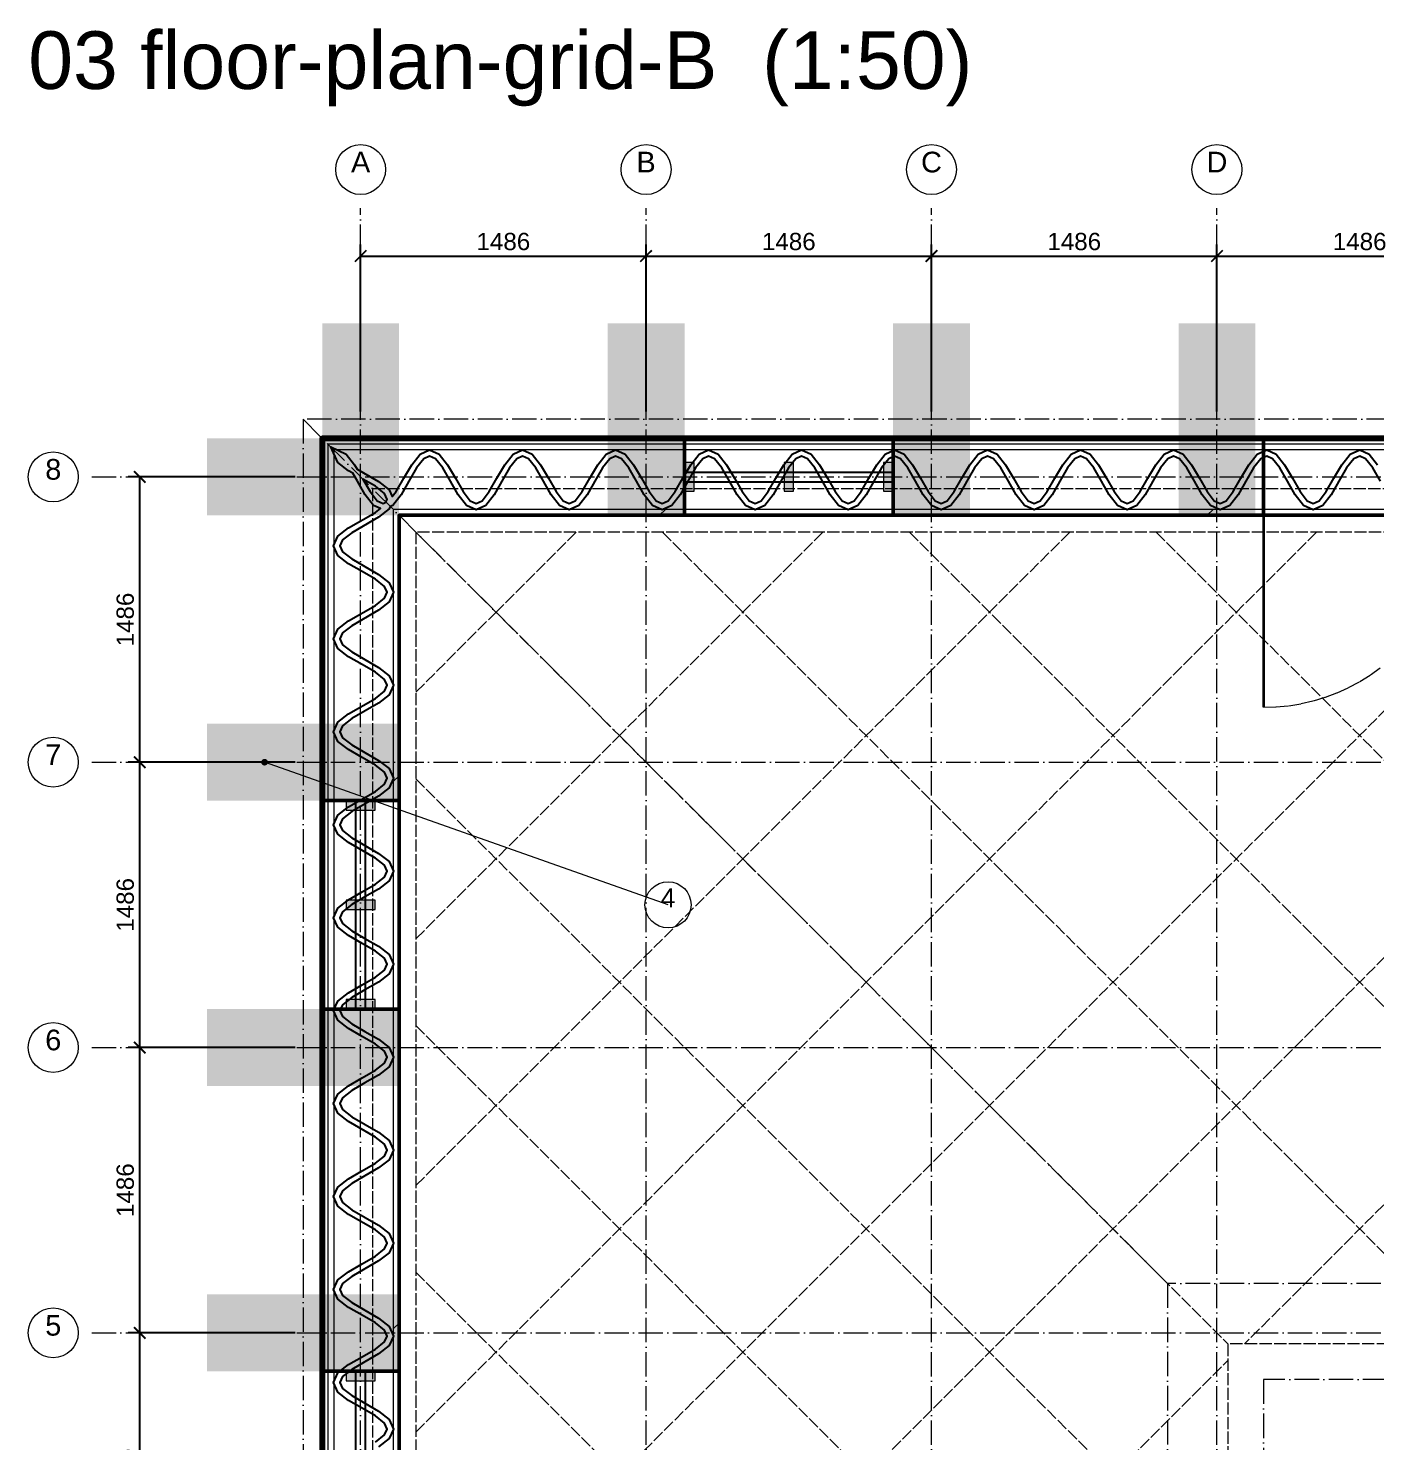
# Model space of a CAD drawing. Header units: millimetres. Extents: x 0 to 157872, y -2 to 14466.
# Drawn here: x 34300 to 41314, y 7106 to 14466 of the extents above; entities that cross this region are included whole.
import ezdxf
from ezdxf.enums import TextEntityAlignment as Align

# ---------------------------------------------------------------- set-up
doc = ezdxf.new("R2010")
doc.units = ezdxf.units.MM
doc.linetypes.add('DASHDOT', pattern=[3.556, 2.54, -0.508, 0, -0.508])
doc.linetypes.add('DASHED', pattern=[1.524, 1.27, -0.254])
for name, color, linetype, lineweight in [('ANNOTATION', 4, 'CONTINUOUS', 18), ('BUTTRESS-SOLID', 7, 'CONTINUOUS', 25), ('DIMS', 3, 'CONTINUOUS', 18), ('HATCH-INSULATION', 7, 'Continuous', 9), ('HATCH-PRINTED', 7, 'CONTINUOUS', 9), ('HIDDEN-AXIS', 8, 'DASHED', 18), ('LINES', 7, 'CONTINUOUS', 25), ('OUTLINE-CUT', 7, 'CONTINUOUS', 50), ('OUTLINE-FINE', 7, 'CONTINUOUS', 25), ('PRINTED-BEAD', 7, 'CONTINUOUS', 25), ('SHEET-LABELS', 2, 'Continuous', 25)]:
    doc.layers.add(name, color=color, linetype=linetype, lineweight=lineweight)
doc.styles.get("Standard").update_dxf_attribs({"font": 'arial.ttf'})
doc.dimstyles.new('PYR-1-50', dxfattribs={"dimscale": 50, "dimtxt": 1.8, "dimasz": 1.2, "dimexe": 1.2, "dimexo": 0.8, "dimgap": 0.6, "dimtad": 1, "dimdec": 0, "dimtxsty": 'Standard', "dimblk": 'ARCHTICK', "dimcen": 2.5, "dimclrd": 3, "dimclre": 3, "dimclrt": 7, "dimazin": 3, "dimtfac": 1, "dimtmove": 0, "dimatfit": 3})
pattern_1 = [(45, (0, 0), (-1425.35, 1425.35), [])]
pattern_2 = [(0, (0, 0), (442.913, 885.827), [0, -885.827])]

# ---------------------------------------------------------------- blocks, each defined once
blk = doc.blocks.new('_ARCHTICK')
at = {"color": 0, "linetype": 'BYBLOCK', "const_width": 0.15}
blk.add_lwpolyline([(-0.5, -0.5), (0.5, 0.5)], dxfattribs=at)

msp = doc.modelspace()

# ---------------------------------------------------------------- hatches: boundary and pattern name
at = {"layer": 'ANNOTATION', "ltscale": 50}
h = msp.add_hatch(color=7, dxfattribs=at)
h.dxf.hatch_style = 1
edge = h.paths.add_edge_path()
edge.add_arc((35530, 10644.3), 17.5, 0, 360)
at = {"layer": 'BUTTRESS-SOLID', "ltscale": 50}
h = msp.add_hatch(color=7, dxfattribs=at)
h.dxf.hatch_style = 1
h.paths.add_polyline_path([(35830, 11930), (35830, 12930), (36230, 12930), (36230, 11930)])
h = msp.add_hatch(color=7, dxfattribs=at)
h.dxf.hatch_style = 1
h.paths.add_polyline_path([(37715.7, 12930), (37715.7, 12335), (37715.7, 12335), (37715.7, 11930), (37315.7, 11930), (37315.7, 12930)])
h = msp.add_hatch(color=7, dxfattribs=at)
h.dxf.hatch_style = 1
h.paths.add_polyline_path([(39201.4, 12930), (39201.4, 11930), (38801.4, 11930), (38801.4, 12335), (38801.4, 12930)])
h = msp.add_hatch(color=7, dxfattribs=at)
h.dxf.hatch_style = 1
h.paths.add_polyline_path([(40287.1, 11930), (40287.1, 12930), (40687.1, 12930), (40687.1, 11930)])
h = msp.add_hatch(color=7, dxfattribs=at)
h.dxf.hatch_style = 1
h.paths.add_polyline_path([(35230, 11930), (35230, 12330), (36230, 12330), (36230, 11930)])
h = msp.add_hatch(color=7, dxfattribs=at)
h.dxf.hatch_style = 1
h.paths.add_polyline_path([(37715.7, 12055), (37715.7, 12205), (37765.7, 12205), (37765.7, 12055)])
h = msp.add_hatch(color=7, dxfattribs=at)
h.dxf.hatch_style = 1
h.paths.add_polyline_path([(38233.6, 12055), (38233.6, 12205), (38283.6, 12205), (38283.6, 12055)])
h = msp.add_hatch(color=7, dxfattribs=at)
h.dxf.hatch_style = 1
h.paths.add_polyline_path([(38751.4, 12055), (38751.4, 12205), (38801.4, 12205), (38801.4, 12055)])
h = msp.add_hatch(color=7, dxfattribs=at)
h.dxf.hatch_style = 1
h.paths.add_polyline_path([(35825, 10444.3), (35230, 10444.3), (35230, 10844.3), (36230, 10844.3), (36230, 10444.3)])
h = msp.add_hatch(color=7, dxfattribs=at)
h.dxf.hatch_style = 1
h.paths.add_polyline_path([(36105, 10394.3), (36105, 10444.3), (35955, 10444.3), (35955, 10394.3)])
h = msp.add_hatch(color=7, dxfattribs=at)
h.dxf.hatch_style = 1
h.paths.add_polyline_path([(36105, 9876.4), (36105, 9926.4), (35955, 9926.4), (35955, 9876.4)])
h = msp.add_hatch(color=7, dxfattribs=at)
h.dxf.hatch_style = 1
h.paths.add_polyline_path([(35230, 8958.6), (35230, 9358.6), (35825, 9358.6), (36230, 9358.6), (36230, 8958.6)])
h = msp.add_hatch(color=7, dxfattribs=at)
h.dxf.hatch_style = 1
h.paths.add_polyline_path([(36105, 9358.6), (36105, 9408.6), (35955, 9408.6), (35955, 9358.6)])
h = msp.add_hatch(color=7, dxfattribs=at)
h.dxf.hatch_style = 1
h.paths.add_polyline_path([(35825, 7472.9), (35230, 7472.9), (35230, 7872.9), (36230, 7872.9), (36230, 7472.9)])
h = msp.add_hatch(color=7, dxfattribs=at)
h.dxf.hatch_style = 1
h.paths.add_polyline_path([(35955, 7422.9), (35955, 7472.9), (36105, 7472.9), (36105, 7422.9)])
at = {"layer": 'HATCH-INSULATION', "ltscale": 50}
h = msp.add_hatch(dxfattribs=at)
h.set_pattern_fill('DOTS', scale=23.622047)
h.set_pattern_definition(pattern_2)
h.paths.add_polyline_path([(35890, 12251.7), (35911.7, 12205.1), (35966.6, 12161.9), (35989.2, 12148.8), (36013, 12107.5), (36053.9, 12036.6), (36097.1, 11981.7), (36132.6, 11965.2), (36106.6, 11944.7), (35966.6, 11864), (35911.7, 11820.8), (35890, 11774.2)])
h = msp.add_hatch(dxfattribs=at)
h.set_pattern_fill('DOTS', scale=23.622047)
h.set_pattern_definition(pattern_2)
h.paths.add_polyline_path([(36385.8, 12270), (36339.2, 12248.3), (36296, 12193.4), (36255.1, 12122.5), (36215.3, 12053.4), (36194.8, 12027.4), (36178.3, 12062.9), (36123.4, 12106.1), (36011.2, 12170.8), (35998.1, 12193.4), (35954.9, 12248.3), (35908.3, 12270)])
h = msp.add_hatch(dxfattribs=at)
h.set_pattern_fill('DOTS', scale=23.622047)
h.set_pattern_definition(pattern_2)
h.paths.add_polyline_path([(36184.2, 11975.8), (36197, 11981.7), (36240.2, 12036.6), (36281.1, 12107.5), (36320.9, 12176.6), (36358.3, 12224.2), (36389.1, 12238.5), (36419.9, 12224.2), (36457.3, 12176.6), (36497.1, 12107.5), (36538, 12036.6), (36581.2, 11981.7), (36627.8, 11960), (36200, 11960), (36200, 11532.2), (36178.3, 11578.8), (36123.4, 11622), (36052.5, 11662.9), (35983.4, 11702.7), (35935.8, 11740.1), (35921.5, 11770.9), (35935.8, 11801.7), (35983.4, 11839.1), (36123.4, 11919.8), (36178.3, 11963)])
h = msp.add_hatch(dxfattribs=at)
h.set_pattern_fill('DOTS', scale=23.622047)
h.set_pattern_definition(pattern_2)
h.paths.add_polyline_path([(36392.4, 12270), (36869.9, 12270), (36823.3, 12248.3), (36780, 12193.4), (36739.2, 12122.5), (36699.4, 12053.4), (36661.9, 12005.8), (36631.1, 11991.5), (36600.4, 12005.8), (36562.9, 12053.4), (36523.1, 12122.5), (36482.2, 12193.4), (36439, 12248.3)])
h = msp.add_hatch(dxfattribs=at)
h.set_pattern_fill('DOTS', scale=23.622047)
h.set_pattern_definition(pattern_2)
h.paths.add_polyline_path([(37111.9, 11960), (36634.5, 11960), (36681, 11981.7), (36724.3, 12036.6), (36765.2, 12107.5), (36805, 12176.6), (36842.4, 12224.2), (36873.2, 12238.5), (36904, 12224.2), (36941.4, 12176.6), (36981.2, 12107.5), (37022.1, 12036.6), (37065.3, 11981.7)])
h = msp.add_hatch(dxfattribs=at)
h.set_pattern_fill('DOTS', scale=23.622047)
h.set_pattern_definition(pattern_2)
h.paths.add_polyline_path([(36876.5, 12270), (37354, 12270), (37307.4, 12248.3), (37264.1, 12193.4), (37223.3, 12122.5), (37183.5, 12053.4), (37146, 12005.8), (37115.2, 11991.5), (37084.5, 12005.8), (37047, 12053.4), (37007.2, 12122.5), (36966.3, 12193.4), (36923.1, 12248.3)])
h = msp.add_hatch(dxfattribs=at)
h.set_pattern_fill('DOTS', scale=23.622047)
h.set_pattern_definition(pattern_2)
h.paths.add_polyline_path([(37596, 11960), (37118.5, 11960), (37165.1, 11981.7), (37208.4, 12036.6), (37249.2, 12107.5), (37289, 12176.6), (37326.5, 12224.2), (37357.3, 12238.5), (37388, 12224.2), (37425.5, 12176.6), (37465.3, 12107.5), (37506.2, 12036.6), (37549.4, 11981.7)])
h = msp.add_hatch(dxfattribs=at)
h.set_pattern_fill('DOTS', scale=23.622047)
h.set_pattern_definition(pattern_2)
h.paths.add_polyline_path([(37360.6, 12270), (37715.7, 12270), (37715.7, 12137), (37707.3, 12122.5), (37667.5, 12053.4), (37630.1, 12005.8), (37599.3, 11991.5), (37568.5, 12005.8), (37531.1, 12053.4), (37491.3, 12122.5), (37450.4, 12193.4), (37407.2, 12248.3)])
h = msp.add_hatch(dxfattribs=at)
h.set_pattern_fill('DOTS', scale=23.622047)
h.set_pattern_definition(pattern_2)
h.paths.add_polyline_path([(38801.4, 12270), (38806.2, 12270), (38801.4, 12267.8)])
h = msp.add_hatch(dxfattribs=at)
h.set_pattern_fill('DOTS', scale=23.622047)
h.set_pattern_definition(pattern_2)
h.paths.add_polyline_path([(38801.4, 12234.7), (38809.5, 12238.5), (38840.3, 12224.2), (38877.8, 12176.6), (38917.6, 12107.5), (38958.5, 12036.6), (39001.7, 11981.7), (39048.3, 11960), (38801.4, 11960)])
h = msp.add_hatch(dxfattribs=at)
h.set_pattern_fill('DOTS', scale=23.622047)
h.set_pattern_definition(pattern_2)
h.paths.add_polyline_path([(38812.9, 12270), (39290.3, 12270), (39243.7, 12248.3), (39200.5, 12193.4), (39159.6, 12122.5), (39119.8, 12053.4), (39082.4, 12005.8), (39051.6, 11991.5), (39020.8, 12005.8), (38983.4, 12053.4), (38943.6, 12122.5), (38902.7, 12193.4), (38859.5, 12248.3)])
h = msp.add_hatch(dxfattribs=at)
h.set_pattern_fill('DOTS', scale=23.622047)
h.set_pattern_definition(pattern_2)
h.paths.add_polyline_path([(39532.4, 11960), (39054.9, 11960), (39101.5, 11981.7), (39144.7, 12036.6), (39185.6, 12107.5), (39225.4, 12176.6), (39262.9, 12224.2), (39293.6, 12238.5), (39324.4, 12224.2), (39361.9, 12176.6), (39401.7, 12107.5), (39442.5, 12036.6), (39485.8, 11981.7)])
h = msp.add_hatch(dxfattribs=at)
h.set_pattern_fill('DOTS', scale=23.622047)
h.set_pattern_definition(pattern_2)
h.paths.add_polyline_path([(39297, 12270), (39774.4, 12270), (39727.8, 12248.3), (39684.6, 12193.4), (39643.7, 12122.5), (39603.9, 12053.4), (39566.5, 12005.8), (39535.7, 11991.5), (39504.9, 12005.8), (39467.5, 12053.4), (39427.7, 12122.5), (39386.8, 12193.4), (39343.5, 12248.3)])
h = msp.add_hatch(dxfattribs=at)
h.set_pattern_fill('DOTS', scale=23.622047)
h.set_pattern_definition(pattern_2)
h.paths.add_polyline_path([(40016.5, 11960), (39539, 11960), (39585.6, 11981.7), (39628.8, 12036.6), (39669.7, 12107.5), (39709.5, 12176.6), (39747, 12224.2), (39777.7, 12238.5), (39808.5, 12224.2), (39846, 12176.6), (39885.8, 12107.5), (39926.6, 12036.6), (39969.9, 11981.7)])
h = msp.add_hatch(dxfattribs=at)
h.set_pattern_fill('DOTS', scale=23.622047)
h.set_pattern_definition(pattern_2)
h.paths.add_polyline_path([(39781, 12270), (40258.5, 12270), (40211.9, 12248.3), (40168.7, 12193.4), (40127.8, 12122.5), (40088, 12053.4), (40050.5, 12005.8), (40019.8, 11991.5), (39989, 12005.8), (39951.5, 12053.4), (39911.7, 12122.5), (39870.9, 12193.4), (39827.6, 12248.3)])
h = msp.add_hatch(dxfattribs=at)
h.set_pattern_fill('DOTS', scale=23.622047)
h.set_pattern_definition(pattern_2)
h.paths.add_polyline_path([(40500.5, 11960), (40023.1, 11960), (40069.7, 11981.7), (40112.9, 12036.6), (40153.8, 12107.5), (40193.6, 12176.6), (40231, 12224.2), (40261.8, 12238.5), (40292.6, 12224.2), (40330, 12176.6), (40369.8, 12107.5), (40410.7, 12036.6), (40454, 11981.7)])
h = msp.add_hatch(dxfattribs=at)
h.set_pattern_fill('DOTS', scale=23.622047)
h.set_pattern_definition(pattern_2)
h.paths.add_polyline_path([(40265.1, 12270), (40730, 12270), (40730, 12264.1), (40696, 12248.3), (40652.8, 12193.4), (40611.9, 12122.5), (40572.1, 12053.4), (40534.6, 12005.8), (40503.9, 11991.5), (40473.1, 12005.8), (40435.6, 12053.4), (40395.8, 12122.5), (40355, 12193.4), (40311.7, 12248.3)])
h = msp.add_hatch(dxfattribs=at)
h.set_pattern_fill('DOTS', scale=23.622047)
h.set_pattern_definition(pattern_2)
h.paths.add_polyline_path([(40677.7, 12176.6), (40715.1, 12224.2), (40730, 12231.1), (40730, 11960), (40507.2, 11960), (40553.8, 11981.7), (40597, 12036.6), (40637.9, 12107.5)])
h = msp.add_hatch(dxfattribs=at)
h.set_pattern_fill('DOTS', scale=23.622047)
h.set_pattern_definition(pattern_2)
h.paths.add_polyline_path([(36106.6, 12081.2), (36154.2, 12043.7), (36168.5, 12013), (36161.7, 11998.3), (36147, 11991.5), (36116.3, 12005.8), (36078.8, 12053.4), (36041.1, 12118.9)])
h = msp.add_hatch(dxfattribs=at)
h.set_pattern_fill('DOTS', scale=23.622047)
h.set_pattern_definition(pattern_2)
h.paths.add_polyline_path([(37715.7, 12076.9), (37715.7, 11960), (37602.6, 11960), (37649.2, 11981.7), (37692.5, 12036.6)])
h = msp.add_hatch(dxfattribs=at)
h.set_pattern_fill('DOTS', scale=23.622047)
h.set_pattern_definition(pattern_2)
h.paths.add_polyline_path([(35890, 11767.6), (35911.7, 11721), (35966.6, 11677.8), (36037.5, 11636.9), (36106.6, 11597.1), (36154.2, 11559.6), (36168.5, 11528.9), (36154.2, 11498.1), (36106.6, 11460.6), (35966.6, 11380), (35911.7, 11336.7), (35890, 11290.1)])
h = msp.add_hatch(dxfattribs=at)
h.set_pattern_fill('DOTS', scale=23.622047)
h.set_pattern_definition(pattern_2)
h.paths.add_polyline_path([(36200, 11048.1), (36178.3, 11094.7), (36123.4, 11137.9), (36052.5, 11178.8), (35983.4, 11218.6), (35935.8, 11256), (35921.5, 11286.8), (35935.8, 11317.6), (35983.4, 11355), (36123.4, 11435.7), (36178.3, 11479), (36200, 11525.5)])
h = msp.add_hatch(dxfattribs=at)
h.set_pattern_fill('DOTS', scale=23.622047)
h.set_pattern_definition(pattern_2)
h.paths.add_polyline_path([(35890, 11283.5), (35911.7, 11236.9), (35966.6, 11193.7), (36037.5, 11152.8), (36106.6, 11113), (36154.2, 11075.5), (36168.5, 11044.8), (36154.2, 11014), (36106.6, 10976.5), (35966.6, 10895.9), (35911.7, 10852.6), (35890, 10806)])
h = msp.add_hatch(dxfattribs=at)
h.set_pattern_fill('DOTS', scale=23.622047)
h.set_pattern_definition(pattern_2)
h.paths.add_polyline_path([(36200, 10564), (36178.3, 10610.6), (36123.4, 10653.8), (36052.5, 10694.7), (35983.4, 10734.5), (35935.8, 10772), (35921.5, 10802.7), (35935.8, 10833.5), (35983.4, 10871), (36123.4, 10951.6), (36178.3, 10994.9), (36200, 11041.5)])
h = msp.add_hatch(dxfattribs=at)
h.set_pattern_fill('DOTS', scale=23.622047)
h.set_pattern_definition(pattern_2)
h.paths.add_polyline_path([(35890, 10799.4), (35911.7, 10752.8), (35966.6, 10709.6), (36037.5, 10668.7), (36106.6, 10628.9), (36154.2, 10591.5), (36168.5, 10560.7), (36154.2, 10529.9), (36106.6, 10492.5), (36023, 10444.3), (35890, 10444.3)])
h = msp.add_hatch(dxfattribs=at)
h.set_pattern_fill('DOTS', scale=23.622047)
h.set_pattern_definition(pattern_2)
h.paths.add_polyline_path([(36123.4, 10467.5), (36178.3, 10510.8), (36200, 10557.4), (36200, 10444.3), (36083.1, 10444.3)])
h = msp.add_hatch(dxfattribs=at)
h.set_pattern_fill('DOTS', scale=23.622047)
h.set_pattern_definition(pattern_2)
h.paths.add_polyline_path([(35890, 9353.8), (35890, 9358.6), (35892.2, 9358.6)])
h = msp.add_hatch(dxfattribs=at)
h.set_pattern_fill('DOTS', scale=23.622047)
h.set_pattern_definition(pattern_2)
h.paths.add_polyline_path([(36200, 9111.7), (36178.3, 9158.3), (36123.4, 9201.5), (36052.5, 9242.4), (35983.4, 9282.2), (35935.8, 9319.7), (35921.5, 9350.5), (35925.3, 9358.6), (36200, 9358.6)])
h = msp.add_hatch(dxfattribs=at)
h.set_pattern_fill('DOTS', scale=23.622047)
h.set_pattern_definition(pattern_2)
h.paths.add_polyline_path([(35890, 8869.7), (35890, 9347.1), (35911.7, 9300.5), (35966.6, 9257.3), (36037.5, 9216.4), (36106.6, 9176.6), (36154.2, 9139.2), (36168.5, 9108.4), (36154.2, 9077.6), (36106.6, 9040.2), (36037.5, 9000.4), (35966.6, 8959.5), (35911.7, 8916.3)])
h = msp.add_hatch(dxfattribs=at)
h.set_pattern_fill('DOTS', scale=23.622047)
h.set_pattern_definition(pattern_2)
h.paths.add_polyline_path([(36200, 8627.6), (36178.3, 8674.2), (36123.4, 8717.5), (35983.4, 8798.1), (35935.8, 8835.6), (35921.5, 8866.4), (35935.8, 8897.1), (35983.4, 8934.6), (36052.5, 8974.4), (36123.4, 9015.3), (36178.3, 9058.5), (36200, 9105.1)])
h = msp.add_hatch(dxfattribs=at)
h.set_pattern_fill('DOTS', scale=23.622047)
h.set_pattern_definition(pattern_2)
h.paths.add_polyline_path([(35890, 8863), (35911.7, 8816.5), (35966.6, 8773.2), (36106.6, 8692.5), (36154.2, 8655.1), (36168.5, 8624.3), (36154.2, 8593.5), (36106.6, 8556.1), (36037.5, 8516.3), (35966.6, 8475.4), (35911.7, 8432.2), (35890, 8385.6)])
h = msp.add_hatch(dxfattribs=at)
h.set_pattern_fill('DOTS', scale=23.622047)
h.set_pattern_definition(pattern_2)
h.paths.add_polyline_path([(36200, 8143.5), (36178.3, 8190.1), (36123.4, 8233.4), (35983.4, 8314), (35935.8, 8351.5), (35921.5, 8382.3), (35935.8, 8413), (35983.4, 8450.5), (36052.5, 8490.3), (36123.4, 8531.2), (36178.3, 8574.4), (36200, 8621)])
h = msp.add_hatch(dxfattribs=at)
h.set_pattern_fill('DOTS', scale=23.622047)
h.set_pattern_definition(pattern_2)
h.paths.add_polyline_path([(35890, 8379), (35911.7, 8332.4), (35966.6, 8289.1), (36106.6, 8208.5), (36154.2, 8171), (36168.5, 8140.2), (36154.2, 8109.5), (36106.6, 8072), (36037.5, 8032.2), (35966.6, 7991.3), (35911.7, 7948.1), (35890, 7901.5)])
h = msp.add_hatch(dxfattribs=at)
h.set_pattern_fill('DOTS', scale=23.622047)
h.set_pattern_definition(pattern_2)
h.paths.add_polyline_path([(36200, 8136.9), (36200, 7659.5), (36178.3, 7706), (36123.4, 7749.3), (36052.5, 7790.2), (35983.4, 7830), (35935.8, 7867.4), (35921.5, 7898.2), (35935.8, 7929), (35983.4, 7966.4), (36052.5, 8006.2), (36123.4, 8047.1), (36178.3, 8090.3)])
h = msp.add_hatch(dxfattribs=at)
h.set_pattern_fill('DOTS', scale=23.622047)
h.set_pattern_definition(pattern_2)
h.paths.add_polyline_path([(35890, 7472.9), (35890, 7894.9), (35911.7, 7848.3), (35966.6, 7805), (36037.5, 7764.2), (36106.6, 7724.4), (36154.2, 7686.9), (36168.5, 7656.1), (36154.2, 7625.4), (36106.6, 7587.9), (36037.5, 7548.1), (35966.6, 7507.2), (35922.9, 7472.9)])
h = msp.add_hatch(dxfattribs=at)
h.set_pattern_fill('DOTS', scale=23.622047)
h.set_pattern_definition(pattern_2)
h.paths.add_polyline_path([(36200, 7652.8), (36200, 7472.9), (35971.4, 7472.9), (35983.4, 7482.3), (36052.5, 7522.1), (36123.4, 7563), (36178.3, 7606.2)])
at = {"layer": 'HATCH-PRINTED', "ltscale": 50}
h = msp.add_hatch(dxfattribs=at)
h.set_pattern_fill('ANSI31', scale=25.19685)
h.set_pattern_definition(pattern_1)
h.paths.add_polyline_path([(36385.8, 12270), (35908.3, 12270), (35874.1, 12285.9), (35890, 12251.7), (35890, 11774.2), (35888.5, 11770.9), (35890, 11767.6), (35890, 11290.1), (35888.5, 11286.8), (35890, 11283.5), (35890, 10806), (35888.5, 10802.7), (35890, 10799.4), (35890, 10444.3), (35830, 10444.3), (35830, 12330), (37715.7, 12330), (37715.7, 12270), (37360.6, 12270), (37357.3, 12271.5), (37354, 12270), (36876.5, 12270), (36873.2, 12271.5), (36869.9, 12270), (36392.4, 12270), (36389.1, 12271.5)])
h = msp.add_hatch(dxfattribs=at)
h.set_pattern_fill('ANSI31', scale=25.19685)
h.set_pattern_definition(pattern_1)
h.paths.add_polyline_path([(39293.6, 12271.5), (39290.3, 12270), (38812.9, 12270), (38809.5, 12271.5), (38806.2, 12270), (38801.4, 12270), (38801.4, 12330), (40730, 12330), (40730, 12270), (40265.1, 12270), (40261.8, 12271.5), (40258.5, 12270), (39781, 12270), (39777.7, 12271.5), (39774.4, 12270), (39297, 12270)])
h = msp.add_hatch(dxfattribs=at)
h.set_pattern_fill('ANSI31', scale=25.19685)
h.set_pattern_definition(pattern_1)
h.paths.add_polyline_path([(36200, 10557.4), (36201.5, 10560.7), (36200, 10564), (36200, 11041.5), (36201.5, 11044.8), (36200, 11048.1), (36200, 11525.5), (36201.5, 11528.9), (36200, 11532.2), (36200, 11960), (36627.8, 11960), (36631.1, 11958.5), (36634.5, 11960), (37111.9, 11960), (37115.2, 11958.5), (37118.5, 11960), (37596, 11960), (37599.3, 11958.5), (37602.6, 11960), (37715.7, 11960), (37715.7, 11930), (36230, 11930), (36230, 10444.3), (36200, 10444.3)])
h = msp.add_hatch(dxfattribs=at)
h.set_pattern_fill('ANSI31', scale=25.19685)
h.set_pattern_definition(pattern_1)
h.paths.add_polyline_path([(39539, 11960), (40016.5, 11960), (40019.8, 11958.5), (40023.1, 11960), (40500.5, 11960), (40503.9, 11958.5), (40507.2, 11960), (40730, 11960), (40730, 11930), (38801.4, 11930), (38801.4, 11960), (39048.3, 11960), (39051.6, 11958.5), (39054.9, 11960), (39532.4, 11960), (39535.7, 11958.5)])
h = msp.add_hatch(dxfattribs=at)
h.set_pattern_fill('ANSI31', scale=25.19685)
h.set_pattern_definition(pattern_1)
h.paths.add_polyline_path([(35890, 9353.8), (35888.5, 9350.5), (35890, 9347.1), (35890, 8869.7), (35888.5, 8866.4), (35890, 8863), (35890, 8385.6), (35888.5, 8382.3), (35890, 8379), (35890, 7901.5), (35888.5, 7898.2), (35890, 7894.9), (35890, 7472.9), (35830, 7472.9), (35830, 9358.6), (35890, 9358.6)])
h = msp.add_hatch(dxfattribs=at)
h.set_pattern_fill('ANSI31', scale=25.19685)
h.set_pattern_definition(pattern_1)
h.paths.add_polyline_path([(36201.5, 7656.1), (36200, 7659.5), (36200, 8136.9), (36201.5, 8140.2), (36200, 8143.5), (36200, 8621), (36201.5, 8624.3), (36200, 8627.6), (36200, 9105.1), (36201.5, 9108.4), (36200, 9111.7), (36200, 9358.6), (36230, 9358.6), (36230, 7472.9), (36200, 7472.9), (36200, 7652.8)])

# ---------------------------------------------------------------- linework, layer by layer
at = {"layer": 'ANNOTATION', "lineweight": 20, "ltscale": 50}
msp.add_lwpolyline([(37630, 9901.4), (35530, 10644.3)], dxfattribs=at)
at = {"layer": 'ANNOTATION', "lineweight": 18, "ltscale": 50}
for centre, radius in [((36030, 13730), 130), ((37515.7, 13730), 130), ((39001.4, 13730), 130), ((40487.1, 13730), 130), ((34430, 12130), 130), ((34430, 10644.3), 130), ((37630, 9901.4), 120), ((34430, 9158.6), 130), ((34430, 7672.9), 130)]:
    msp.add_circle(centre, radius, dxfattribs=at)
at = {"layer": 'HIDDEN-AXIS', "linetype": 'DASHDOT', "lineweight": 13, "ltscale": 50}
for points in [[(36030, 330), (36030, 13530)], [(37515.7, 330), (37515.7, 13530)], [(39001.4, 330), (39001.4, 13530)], [(40487.1, 330), (40487.1, 13530)], [(34630, 12130), (47830, 12130)], [(34630, 10644.3), (47830, 10644.3)], [(34630, 9158.6), (47830, 9158.6)], [(34630, 7672.9), (47830, 7672.9)]]:
    msp.add_lwpolyline(points, dxfattribs=at)
at = {"layer": 'HIDDEN-AXIS', "linetype": 'DASHDOT', "lineweight": 20, "ltscale": 50}
for points in [[(35730, 1430), (46730, 1430), (46730, 12430), (35730, 12430), (35730, 1430)], [(35730, 12430), (40230, 7930)], [(40230, 5930), (42230, 5930), (42230, 7930), (40230, 7930), (40230, 5930)], [(40730, 6430), (41730, 6430), (41730, 7430), (40730, 7430), (40730, 6430)]]:
    msp.add_lwpolyline(points, dxfattribs=at)
at = {"layer": 'HIDDEN-AXIS', "linetype": 'DASHED', "lineweight": 20, "ltscale": 50}
for points in [[(36092.5, 1792.5), (46367.5, 1792.5), (46367.5, 12067.5), (36092.5, 12067.5), (36092.5, 1792.5)], [(36317.5, 11842.5), (40544.5, 7615.5)], [(36317.5, 2017.5), (46142.5, 2017.5), (46142.5, 11842.5), (36317.5, 11842.5), (36317.5, 2017.5)], [(37151.9, 11842.5), (36734.7, 11425.3)], [(38436.2, 11842.5), (37376.9, 10783.1)], [(37601.9, 11842.5), (41828.9, 7615.5)], [(39720.6, 11842.5), (38019.1, 10140.9)], [(41005, 11842.5), (38661.2, 9498.8)], [(38886.2, 11842.5), (42514.4, 8214.4)], [(42289.4, 11842.5), (39303.4, 8856.6)], [(43573.8, 11842.5), (39945.6, 8214.4)], [(40170.6, 11842.5), (43156.6, 8856.6)], [(44858.1, 11842.5), (40631.1, 7615.5)], [(36317.5, 11008.1), (36734.7, 11425.3)], [(36317.5, 9723.8), (37376.9, 10783.1)], [(36317.5, 10558.1), (40544.5, 6331.1)], [(36317.5, 8439.4), (38019.1, 10140.9)], [(36317.5, 7155), (38661.2, 9498.8)], [(36317.5, 9273.8), (39945.6, 5645.6)], [(36317.5, 5870.6), (39303.4, 8856.6)], [(36317.5, 4586.2), (39945.6, 8214.4)], [(36317.5, 7989.4), (39303.4, 5003.4)], [(40544.5, 6244.5), (41915.5, 6244.5), (41915.5, 7615.5), (40544.5, 7615.5), (40544.5, 6244.5)], [(36317.5, 3301.9), (40544.5, 7528.9)]]:
    msp.add_lwpolyline(points, dxfattribs=at)
at = {"layer": 'HIDDEN-AXIS', "linetype": 'DASHED', "lineweight": 15, "ltscale": 50}
msp.add_lwpolyline([(40730, 10930), (40795.4, 10932.1), (40860.5, 10938.6), (40925.1, 10949.2), (40988.8, 10964.1), (41051.4, 10983.1), (41112.7, 11006.1), (41172.3, 11033.1), (41230, 11064), (41285.6, 11098.5), (41338.8, 11136.6)], dxfattribs=at)
at = {"layer": 'LINES', "lineweight": 50, "ltscale": 50}
for points in [[(37715.7, 11930), (37715.7, 12330)], [(38801.4, 11930), (38801.4, 12330)], [(40730, 11930), (40730, 12330)], [(36230, 10444.3), (35830, 10444.3)], [(36230, 9358.6), (35830, 9358.6)], [(36230, 7472.9), (35830, 7472.9)]]:
    msp.add_lwpolyline(points, dxfattribs=at)
at = {"layer": 'LINES', "lineweight": 25, "ltscale": 50}
for points in [[(37715.7, 12155), (38801.4, 12155)], [(37715.7, 12105), (38801.4, 12105)], [(36005, 9358.6), (36005, 10444.3)], [(36055, 9358.6), (36055, 10444.3)], [(36005, 6387.1), (36005, 7472.9)], [(36055, 6387.1), (36055, 7472.9)]]:
    msp.add_lwpolyline(points, dxfattribs=at)
at = {"layer": 'LINES', "lineweight": 35, "ltscale": 50}
msp.add_lwpolyline([(40730, 11930), (40730, 10930)], dxfattribs=at)
at = {"layer": 'OUTLINE-CUT', "lineweight": 100, "ltscale": 50}
msp.add_lwpolyline([(35830, 1530), (46630, 1530), (46630, 12330), (35830, 12330)], close=True, dxfattribs=at)
at = {"layer": 'OUTLINE-CUT', "lineweight": 50, "ltscale": 50}
msp.add_lwpolyline([(36230, 1930), (46230, 1930), (46230, 11930), (36230, 11930)], close=True, dxfattribs=at)
at = {"layer": 'OUTLINE-FINE', "lineweight": 9, "ltscale": 50}
msp.add_lwpolyline([(35860, 1560), (46600, 1560), (46600, 12300), (35860, 12300)], close=True, dxfattribs=at)
at = {"layer": 'OUTLINE-FINE', "lineweight": 15, "ltscale": 50}
for points in [[(35890, 1590), (46570, 1590), (46570, 12270), (35890, 12270)], [(36200, 1900), (46260, 1900), (46260, 11960), (36200, 11960)]]:
    msp.add_lwpolyline(points, close=True, dxfattribs=at)
at = {"layer": 'OUTLINE-FINE', "lineweight": 20, "ltscale": 50}
for points in [[(37715.7, 12055), (37765.7, 12055), (37765.7, 12205), (37715.7, 12205)], [(38233.6, 12055), (38283.6, 12055), (38283.6, 12205), (38233.6, 12205)], [(38751.4, 12055), (38801.4, 12055), (38801.4, 12205), (38751.4, 12205)], [(36105, 10394.3), (36105, 10444.3), (35955, 10444.3), (35955, 10394.3)], [(36105, 9876.4), (36105, 9926.4), (35955, 9926.4), (35955, 9876.4)], [(36105, 9358.6), (36105, 9408.6), (35955, 9408.6), (35955, 9358.6)], [(36105, 7422.9), (36105, 7472.9), (35955, 7472.9), (35955, 7422.9)]]:
    msp.add_lwpolyline(points, close=True, dxfattribs=at)
at = {"layer": 'PRINTED-BEAD', "lineweight": 25, "ltscale": 50}
for points in [[(36106.6, 7103.8), (36154.2, 7141.3), (36168.5, 7172), (36154.2, 7202.8), (36106.6, 7240.3), (36037.5, 7280.1), (35966.6, 7321), (35911.7, 7364.2), (35888.5, 7414.1), (35911.7, 7464), (35966.6, 7507.2), (36037.5, 7548.1), (36106.6, 7587.9), (36154.2, 7625.4), (36168.5, 7656.1), (36154.2, 7686.9), (36106.6, 7724.4), (36037.5, 7764.2), (35966.6, 7805), (35911.7, 7848.3), (35888.5, 7898.2), (35911.7, 7948.1), (35966.6, 7991.3), (36037.5, 8032.2), (36106.6, 8072), (36154.2, 8109.5), (36168.5, 8140.2), (36154.2, 8171), (36106.6, 8208.5), (35966.6, 8289.1), (35911.7, 8332.4), (35888.5, 8382.3), (35911.7, 8432.2), (35966.6, 8475.4), (36037.5, 8516.3), (36106.6, 8556.1), (36154.2, 8593.5), (36168.5, 8624.3), (36154.2, 8655.1), (36106.6, 8692.5), (35966.6, 8773.2), (35911.7, 8816.5), (35888.5, 8866.4), (35911.7, 8916.3), (35966.6, 8959.5), (36037.5, 9000.4), (36106.6, 9040.2), (36154.2, 9077.6), (36168.5, 9108.4), (36154.2, 9139.2), (36106.6, 9176.6), (36037.5, 9216.4), (35966.6, 9257.3), (35911.7, 9300.5), (35888.5, 9350.5), (35911.7, 9400.4), (35966.6, 9443.6), (36037.5, 9484.5), (36106.6, 9524.3), (36154.2, 9561.7), (36168.5, 9592.5), (36154.2, 9623.3), (36106.6, 9660.7), (36037.5, 9700.5), (35966.6, 9741.4), (35911.7, 9784.6), (35888.5, 9834.5), (35911.7, 9884.5), (35966.6, 9927.7), (36037.5, 9968.6), (36106.6, 10008.4), (36154.2, 10045.8), (36168.5, 10076.6), (36154.2, 10107.4), (36106.6, 10144.8), (35966.6, 10225.5), (35911.7, 10268.7), (35888.5, 10318.6), (35911.7, 10368.5), (35966.6, 10411.8), (36106.6, 10492.5), (36154.2, 10529.9), (36168.5, 10560.7), (36154.2, 10591.5), (36106.6, 10628.9), (36037.5, 10668.7), (35966.6, 10709.6), (35911.7, 10752.8), (35888.5, 10802.7), (35911.7, 10852.6), (35966.6, 10895.9), (36106.6, 10976.5), (36154.2, 11014), (36168.5, 11044.8), (36154.2, 11075.5), (36106.6, 11113), (36037.5, 11152.8), (35966.6, 11193.7), (35911.7, 11236.9), (35888.5, 11286.8), (35911.7, 11336.7), (35966.6, 11380), (36106.6, 11460.6), (36154.2, 11498.1), (36168.5, 11528.9), (36154.2, 11559.6), (36106.6, 11597.1), (36037.5, 11636.9), (35966.6, 11677.8), (35911.7, 11721), (35888.5, 11770.9), (35911.7, 11820.8), (35966.6, 11864), (36106.6, 11944.7), (36132.6, 11965.2), (36097.1, 11981.7), (36053.9, 12036.6), (36013, 12107.5), (35989.2, 12148.8), (35966.6, 12161.9), (35911.7, 12205.1), (35874.1, 12285.9), (35954.9, 12248.3), (35998.1, 12193.4), (36011.2, 12170.8), (36123.4, 12106.1), (36178.3, 12062.9), (36194.8, 12027.4), (36215.3, 12053.4), (36255.1, 12122.5), (36296, 12193.4), (36339.2, 12248.3), (36389.1, 12271.5), (36439, 12248.3), (36482.2, 12193.4), (36523.1, 12122.5), (36562.9, 12053.4), (36600.4, 12005.8), (36631.1, 11991.5), (36661.9, 12005.8), (36699.4, 12053.4), (36739.2, 12122.5), (36780, 12193.4), (36823.3, 12248.3), (36873.2, 12271.5), (36923.1, 12248.3), (36966.3, 12193.4), (37007.2, 12122.5), (37047, 12053.4), (37084.5, 12005.8), (37115.2, 11991.5), (37146, 12005.8), (37183.5, 12053.4), (37223.3, 12122.5), (37264.1, 12193.4), (37307.4, 12248.3), (37357.3, 12271.5), (37407.2, 12248.3), (37450.4, 12193.4), (37491.3, 12122.5), (37531.1, 12053.4), (37568.5, 12005.8), (37599.3, 11991.5), (37630.1, 12005.8), (37667.5, 12053.4), (37707.3, 12122.5), (37748.2, 12193.4), (37791.5, 12248.3), (37841.4, 12271.5), (37891.3, 12248.3), (37934.5, 12193.4), (37975.4, 12122.5), (38015.2, 12053.4), (38052.6, 12005.8), (38083.4, 11991.5), (38114.2, 12005.8), (38151.6, 12053.4), (38191.4, 12122.5), (38232.3, 12193.4), (38275.5, 12248.3), (38325.5, 12271.5), (38375.4, 12248.3), (38418.6, 12193.4), (38459.5, 12122.5), (38499.3, 12053.4), (38536.7, 12005.8), (38567.5, 11991.5), (38598.3, 12005.8), (38635.7, 12053.4), (38675.5, 12122.5), (38716.4, 12193.4), (38759.6, 12248.3), (38809.5, 12271.5), (38859.5, 12248.3), (38902.7, 12193.4), (38943.6, 12122.5), (38983.4, 12053.4), (39020.8, 12005.8), (39051.6, 11991.5), (39082.4, 12005.8), (39119.8, 12053.4), (39159.6, 12122.5), (39200.5, 12193.4), (39243.7, 12248.3), (39293.6, 12271.5), (39343.5, 12248.3), (39386.8, 12193.4), (39427.7, 12122.5), (39467.5, 12053.4), (39504.9, 12005.8), (39535.7, 11991.5), (39566.5, 12005.8), (39603.9, 12053.4), (39643.7, 12122.5), (39684.6, 12193.4), (39727.8, 12248.3), (39777.7, 12271.5), (39827.6, 12248.3), (39870.9, 12193.4), (39911.7, 12122.5), (39951.5, 12053.4), (39989, 12005.8), (40019.8, 11991.5), (40050.5, 12005.8), (40088, 12053.4), (40127.8, 12122.5), (40168.7, 12193.4), (40211.9, 12248.3), (40261.8, 12271.5), (40311.7, 12248.3), (40355, 12193.4), (40395.8, 12122.5), (40435.6, 12053.4), (40473.1, 12005.8), (40503.9, 11991.5), (40534.6, 12005.8), (40572.1, 12053.4), (40611.9, 12122.5), (40652.8, 12193.4), (40696, 12248.3), (40745.9, 12271.5), (40795.8, 12248.3), (40839, 12193.4), (40879.9, 12122.5), (40919.7, 12053.4), (40957.2, 12005.8), (40988, 11991.5), (41018.7, 12005.8), (41056.2, 12053.4), (41096, 12122.5), (41136.9, 12193.4), (41180.1, 12248.3), (41230, 12271.5), (41279.9, 12248.3), (41323.1, 12193.4)], [(41338, 12107.5), (41298.2, 12176.6), (41260.8, 12224.2), (41230, 12238.5), (41199.2, 12224.2), (41161.8, 12176.6), (41122, 12107.5), (41081.1, 12036.6), (41037.9, 11981.7), (40988, 11958.5), (40938, 11981.7), (40894.8, 12036.6), (40853.9, 12107.5), (40814.1, 12176.6), (40776.7, 12224.2), (40745.9, 12238.5), (40715.1, 12224.2), (40677.7, 12176.6), (40637.9, 12107.5), (40597, 12036.6), (40553.8, 11981.7), (40503.9, 11958.5), (40454, 11981.7), (40410.7, 12036.6), (40369.8, 12107.5), (40330, 12176.6), (40292.6, 12224.2), (40261.8, 12238.5), (40231, 12224.2), (40193.6, 12176.6), (40153.8, 12107.5), (40112.9, 12036.6), (40069.7, 11981.7), (40019.8, 11958.5), (39969.9, 11981.7), (39926.6, 12036.6), (39885.8, 12107.5), (39846, 12176.6), (39808.5, 12224.2), (39777.7, 12238.5), (39747, 12224.2), (39709.5, 12176.6), (39669.7, 12107.5), (39628.8, 12036.6), (39585.6, 11981.7), (39535.7, 11958.5), (39485.8, 11981.7), (39442.5, 12036.6), (39401.7, 12107.5), (39361.9, 12176.6), (39324.4, 12224.2), (39293.6, 12238.5), (39262.9, 12224.2), (39225.4, 12176.6), (39185.6, 12107.5), (39144.7, 12036.6), (39101.5, 11981.7), (39051.6, 11958.5), (39001.7, 11981.7), (38958.5, 12036.6), (38917.6, 12107.5), (38877.8, 12176.6), (38840.3, 12224.2), (38809.5, 12238.5), (38778.8, 12224.2), (38741.3, 12176.6), (38701.5, 12107.5), (38660.6, 12036.6), (38617.4, 11981.7), (38567.5, 11958.5), (38517.6, 11981.7), (38474.4, 12036.6), (38433.5, 12107.5), (38393.7, 12176.6), (38356.2, 12224.2), (38325.5, 12238.5), (38294.7, 12224.2), (38257.2, 12176.6), (38217.4, 12107.5), (38176.5, 12036.6), (38133.3, 11981.7), (38083.4, 11958.5), (38033.5, 11981.7), (37990.3, 12036.6), (37949.4, 12107.5), (37909.6, 12176.6), (37872.1, 12224.2), (37841.4, 12238.5), (37810.6, 12224.2), (37773.1, 12176.6), (37733.3, 12107.5), (37692.5, 12036.6), (37649.2, 11981.7), (37599.3, 11958.5), (37549.4, 11981.7), (37506.2, 12036.6), (37465.3, 12107.5), (37425.5, 12176.6), (37388, 12224.2), (37357.3, 12238.5), (37326.5, 12224.2), (37289, 12176.6), (37249.2, 12107.5), (37208.4, 12036.6), (37165.1, 11981.7), (37115.2, 11958.5), (37065.3, 11981.7), (37022.1, 12036.6), (36981.2, 12107.5), (36941.4, 12176.6), (36904, 12224.2), (36873.2, 12238.5), (36842.4, 12224.2), (36805, 12176.6), (36765.2, 12107.5), (36724.3, 12036.6), (36681, 11981.7), (36631.1, 11958.5), (36581.2, 11981.7), (36538, 12036.6), (36497.1, 12107.5), (36457.3, 12176.6), (36419.9, 12224.2), (36389.1, 12238.5), (36358.3, 12224.2), (36320.9, 12176.6), (36281.1, 12107.5), (36240.2, 12036.6), (36197, 11981.7), (36184.2, 11975.8), (36178.3, 11963), (36123.4, 11919.8), (35983.4, 11839.1), (35935.8, 11801.7), (35921.5, 11770.9), (35935.8, 11740.1), (35983.4, 11702.7), (36052.5, 11662.9), (36123.4, 11622), (36178.3, 11578.8), (36201.5, 11528.9), (36178.3, 11479), (36123.4, 11435.7), (35983.4, 11355), (35935.8, 11317.6), (35921.5, 11286.8), (35935.8, 11256), (35983.4, 11218.6), (36052.5, 11178.8), (36123.4, 11137.9), (36178.3, 11094.7), (36201.5, 11044.8), (36178.3, 10994.9), (36123.4, 10951.6), (35983.4, 10871), (35935.8, 10833.5), (35921.5, 10802.7), (35935.8, 10772), (35983.4, 10734.5), (36052.5, 10694.7), (36123.4, 10653.8), (36178.3, 10610.6), (36201.5, 10560.7), (36178.3, 10510.8), (36123.4, 10467.5), (35983.4, 10386.9), (35935.8, 10349.4), (35921.5, 10318.6), (35935.8, 10287.9), (35983.4, 10250.4), (36123.4, 10169.7), (36178.3, 10126.5), (36201.5, 10076.6), (36178.3, 10026.7), (36123.4, 9983.5), (36052.5, 9942.6), (35983.4, 9902.8), (35935.8, 9865.3), (35921.5, 9834.5), (35935.8, 9803.8), (35983.4, 9766.3), (36052.5, 9726.5), (36123.4, 9685.6), (36178.3, 9642.4), (36201.5, 9592.5), (36178.3, 9542.6), (36123.4, 9499.4), (36052.5, 9458.5), (35983.4, 9418.7), (35935.8, 9381.2), (35921.5, 9350.5), (35935.8, 9319.7), (35983.4, 9282.2), (36052.5, 9242.4), (36123.4, 9201.5), (36178.3, 9158.3), (36201.5, 9108.4), (36178.3, 9058.5), (36123.4, 9015.3), (36052.5, 8974.4), (35983.4, 8934.6), (35935.8, 8897.1), (35921.5, 8866.4), (35935.8, 8835.6), (35983.4, 8798.1), (36123.4, 8717.5), (36178.3, 8674.2), (36201.5, 8624.3), (36178.3, 8574.4), (36123.4, 8531.2), (36052.5, 8490.3), (35983.4, 8450.5), (35935.8, 8413), (35921.5, 8382.3), (35935.8, 8351.5), (35983.4, 8314), (36123.4, 8233.4), (36178.3, 8190.1), (36201.5, 8140.2), (36178.3, 8090.3), (36123.4, 8047.1), (36052.5, 8006.2), (35983.4, 7966.4), (35935.8, 7929), (35921.5, 7898.2), (35935.8, 7867.4), (35983.4, 7830), (36052.5, 7790.2), (36123.4, 7749.3), (36178.3, 7706), (36201.5, 7656.1), (36178.3, 7606.2), (36123.4, 7563), (36052.5, 7522.1), (35983.4, 7482.3), (35935.8, 7444.9), (35921.5, 7414.1), (35935.8, 7383.3), (35983.4, 7345.9), (36052.5, 7306.1), (36123.4, 7265.2), (36178.3, 7222), (36201.5, 7172), (36178.3, 7122.1), (36123.4, 7078.9)]]:
    msp.add_lwpolyline(points, dxfattribs=at)
msp.add_lwpolyline([(36161.7, 11998.3), (36168.5, 12013), (36154.2, 12043.7), (36106.6, 12081.2), (36041.1, 12118.9), (36078.8, 12053.4), (36116.3, 12005.8), (36147, 11991.5)], close=True, dxfattribs=at)

# ---------------------------------------------------------------- texts
at = {"layer": 'ANNOTATION', "ltscale": 50}
for s, height, p in [('A', 107.6, (36030, 13683.2)), ('B', 107.6, (37515.7, 13683.2)), ('C', 107.6, (39001.4, 13683.2)), ('D', 107.6, (40487.1, 13683.2)), ('8', 107.6, (34430, 12083.2)), ('7', 107.6, (34430, 10597.5)), ('4', 99.4, (37630, 9858.2)), ('6', 107.6, (34430, 9111.8)), ('5', 107.6, (34430, 7626.1))]:
    msp.add_text(s, height=height, dxfattribs=at).set_placement(p, align=Align.BOTTOM_CENTER)
at = {"layer": 'SHEET-LABELS'}
msp.add_text('03 floor-plan-grid-B  (1:50)', height=300, dxfattribs=at).set_placement((34300, 14060), align=Align.BOTTOM_LEFT)

# ---------------------------------------------------------------- dimensions: what is measured, and where the dimension line sits
at = {"layer": 'DIMS'}
for base, p1, p2 in [((36030, 13280), (36030, 12430), (37515.7, 12430)), ((37515.7, 13280), (37515.7, 12430), (39001.4, 12430)), ((39001.4, 13280), (39001.4, 12430), (40487.1, 12430)), ((40487.1, 13280), (40487.1, 12430), (41972.9, 12430))]:
    msp.add_linear_dim(base=base, p1=p1, p2=p2, dimstyle='PYR-1-50', dxfattribs=at).render()
for base, p1, p2 in [((34880, 10644.3), (35730, 10644.3), (35730, 12130)), ((34880, 9158.6), (35730, 9158.6), (35730, 10644.3)), ((34880, 7672.9), (35730, 7672.9), (35730, 9158.6)), ((34880, 6187.1), (35730, 6187.1), (35730, 7672.9))]:
    msp.add_linear_dim(base=base, p1=p1, p2=p2, angle=90, dimstyle='PYR-1-50', dxfattribs=at).render()

doc.saveas('drawing.dxf')
